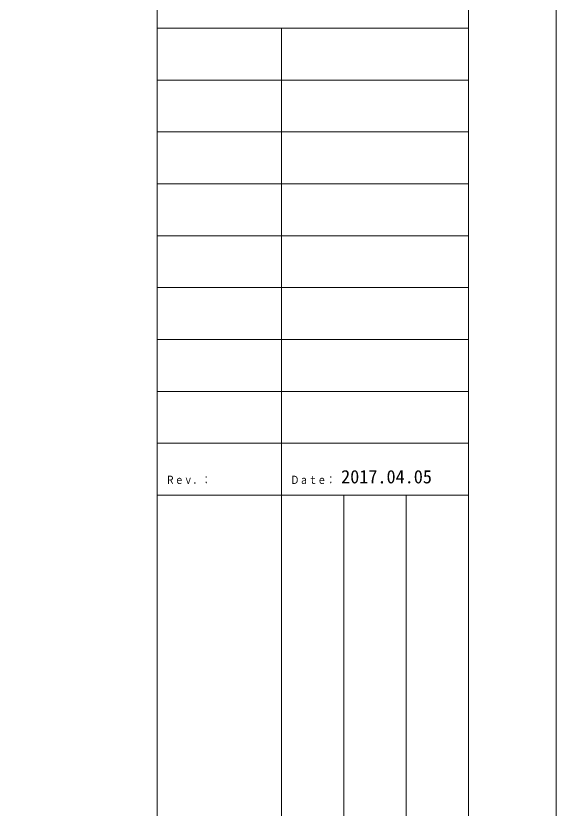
# Model space of a CAD drawing. Units: millimetres at full size, sheet at 1:100. Extents: x -138278 to 134990, y -16593 to 30671.
# Drawn here: x 127576 to 134990, y 8416 to 19325 of the extents above; entities that cross this region are included whole.
import ezdxf
from ezdxf.enums import TextEntityAlignment as Align

# ---------------------------------------------------------------- set-up
doc = ezdxf.new("R2010")
doc.units = ezdxf.units.MM
doc.header["$LTSCALE"] = 100
doc.layers.add('F-0_枠', color=134, linetype='Continuous', lineweight=18)
doc.layers.add('F-F_用紙枠', color=134, linetype='Continuous', lineweight=18)
doc.styles.add('ＭＳ ゴシック', font='')
doc.styles.get('ＭＳ ゴシック').set_extended_font_data('MS Gothic')

msp = doc.modelspace()

# ---------------------------------------------------------------- linework, layer by layer
at = {"layer": 'F-0_枠'}
for p, q in [((129513.5, -15327.4), (129513.5, 24142.1)), ((133788.2, -15327.4), (133788.2, 24142.1))]:
    msp.add_line(p, q, dxfattribs=at)
msp.add_lwpolyline([(75590.3, 25407.4), (134990.3, 25407.4), (134990.3, -16592.7)], dxfattribs=at)
at = {"layer": 'F-F_用紙枠'}
for p, q in [((133788.2, 19155), (129513.5, 19155)), ((131223.4, 19155), (131223.4, 12743)), ((133788.2, 18442.6), (129513.5, 18442.6)), ((133788.2, 17730.1), (129513.5, 17730.1)), ((133788.2, 17017.7), (129513.5, 17017.7)), ((133788.2, 16305.2), (129513.5, 16305.2)), ((133788.2, 15592.8), (129513.5, 15592.8)), ((133788.2, 14880.3), (129513.5, 14880.3)), ((133788.2, 14167.9), (129513.5, 14167.9)), ((133788.2, 13455.4), (129513.5, 13455.4)), ((133788.2, 12743), (129513.5, 12743)), ((131223.4, 12743), (131223.4, -3928.3)), ((132078.3, 12743), (132078.3, -3928.3)), ((132933.3, 12743), (132933.3, -3928.3))]:
    msp.add_line(p, q, dxfattribs=at)

# ---------------------------------------------------------------- texts
at = {"layer": 'F-0_枠', "style": 'ＭＳ ゴシック', "width": 0.8}
for s, p in [('Ｒｅｖ．：', (129633.5, 12863)), ('Ｄａｔｅ：', (131343.4, 12863))]:
    msp.add_text(s, height=110, dxfattribs=at).set_placement(p, align=Align.BOTTOM_LEFT)
at = {"layer": 'F-0_枠', "color": 7, "style": 'ＭＳ ゴシック'}
msp.add_text('2017.04.05', height=183.3, dxfattribs=at).set_placement((132039.3, 12848.9), align=Align.BOTTOM_LEFT)

doc.saveas('drawing.dxf')
